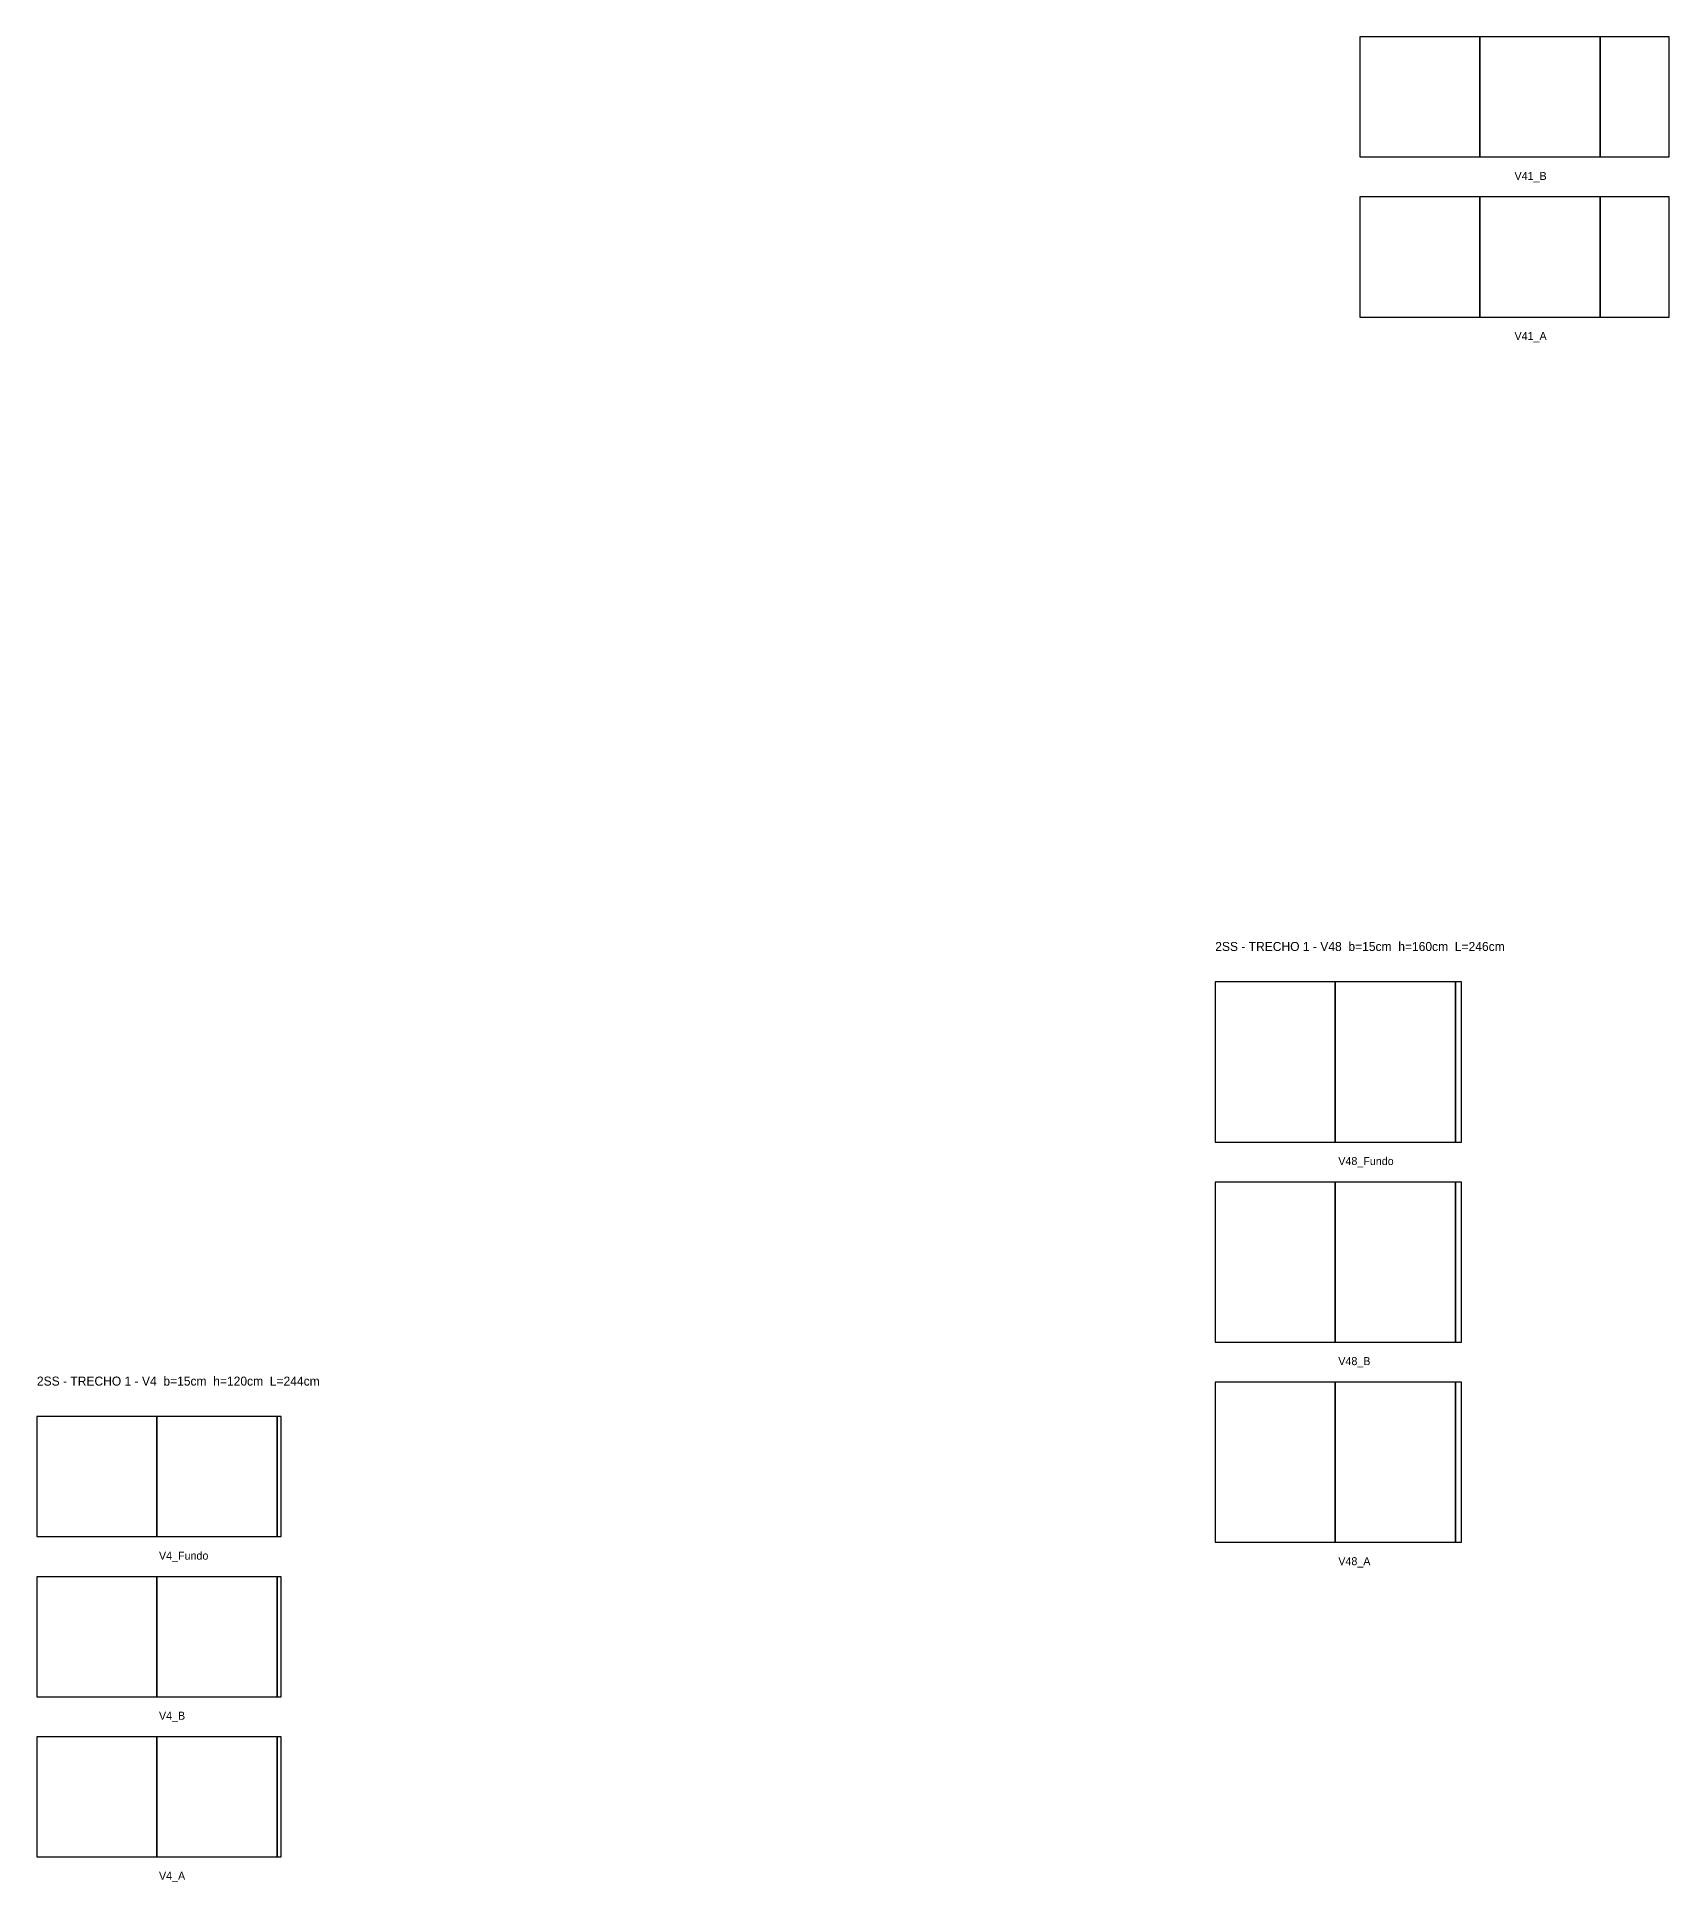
# Model space of a CAD drawing. Header units: metres. Extents: x 129680 to 134496, y 27230 to 32266.
# Drawn here: x 129680 to 131311, y 27935 to 29780 of the extents above; entities that cross this region are included whole.
import ezdxf

# ---------------------------------------------------------------- set-up
doc = ezdxf.new("R2010")
doc.units = ezdxf.units.M

msp = doc.modelspace()

# ---------------------------------------------------------------- linework, layer by layer
at = {"layer": 'Paineis'}
for points in [[(131001.89, 29659.56), (131121.89, 29659.56), (131121.89, 29779.56), (131001.89, 29779.56)], [(131121.89, 29659.56), (131241.89, 29659.56), (131241.89, 29779.56), (131121.89, 29779.56)], [(131241.89, 29659.56), (131310.89, 29659.56), (131310.89, 29779.56), (131241.89, 29779.56)], [(131001.89, 29499.56), (131121.89, 29499.56), (131121.89, 29619.56), (131001.89, 29619.56)], [(131121.89, 29499.56), (131241.89, 29499.56), (131241.89, 29619.56), (131121.89, 29619.56)], [(131241.89, 29499.56), (131310.89, 29499.56), (131310.89, 29619.56), (131241.89, 29619.56)], [(130857.3, 28674.82), (130977.3, 28674.82), (130977.3, 28834.82), (130857.3, 28834.82)], [(130977.3, 28674.82), (131097.3, 28674.82), (131097.3, 28834.82), (130977.3, 28834.82)], [(131097.3, 28674.82), (131103.3, 28674.82), (131103.3, 28834.82), (131097.3, 28834.82)], [(130857.3, 28474.82), (130977.3, 28474.82), (130977.3, 28634.82), (130857.3, 28634.82)], [(130977.3, 28474.82), (131097.3, 28474.82), (131097.3, 28634.82), (130977.3, 28634.82)], [(131097.3, 28474.82), (131103.3, 28474.82), (131103.3, 28634.82), (131097.3, 28634.82)], [(130857.3, 28274.82), (130977.3, 28274.82), (130977.3, 28434.82), (130857.3, 28434.82)], [(130977.3, 28274.82), (131097.3, 28274.82), (131097.3, 28434.82), (130977.3, 28434.82)], [(131097.3, 28274.82), (131103.3, 28274.82), (131103.3, 28434.82), (131097.3, 28434.82)], [(129679.64, 28280.36), (129799.64, 28280.36), (129799.64, 28400.36), (129679.64, 28400.36)], [(129799.64, 28280.36), (129919.64, 28280.36), (129919.64, 28400.36), (129799.64, 28400.36)], [(129919.64, 28280.36), (129923.64, 28280.36), (129923.64, 28400.36), (129919.64, 28400.36)], [(129679.64, 28120.36), (129799.64, 28120.36), (129799.64, 28240.36), (129679.64, 28240.36)], [(129799.64, 28120.36), (129919.64, 28120.36), (129919.64, 28240.36), (129799.64, 28240.36)], [(129919.64, 28120.36), (129923.64, 28120.36), (129923.64, 28240.36), (129919.64, 28240.36)], [(129679.64, 27960.36), (129799.64, 27960.36), (129799.64, 28080.36), (129679.64, 28080.36)], [(129799.64, 27960.36), (129919.64, 27960.36), (129919.64, 28080.36), (129799.64, 28080.36)], [(129919.64, 27960.36), (129923.64, 27960.36), (129923.64, 28080.36), (129919.64, 28080.36)]]:
    msp.add_lwpolyline(points, close=True, dxfattribs=at)

# ---------------------------------------------------------------- texts
at = {"layer": 'NOMENCLATURA', "char_height": 9, "attachment_point": 1}
for s, insert in [('2SS - TRECHO 1 - V48  b=15cm  h=160cm  L=246cm', (130857.3, 28874.82)), ('2SS - TRECHO 1 - V4  b=15cm  h=120cm  L=244cm', (129679.64, 28440.36))]:
    msp.add_mtext(s, dxfattribs=dict(at, insert=insert))
at = {"layer": 'Texto Secao', "char_height": 8, "attachment_point": 1}
for s, insert in [('V41_B', (131156.39, 29644.56)), ('V41_A', (131156.39, 29484.56)), ('V48_Fundo', (130980.3, 28659.82)), ('V48_B', (130980.3, 28459.82)), ('V4_Fundo', (129801.64, 28265.36)), ('V48_A', (130980.3, 28259.82)), ('V4_B', (129801.64, 28105.36)), ('V4_A', (129801.64, 27945.36))]:
    msp.add_mtext(s, dxfattribs=dict(at, insert=insert))

doc.saveas('drawing.dxf')
